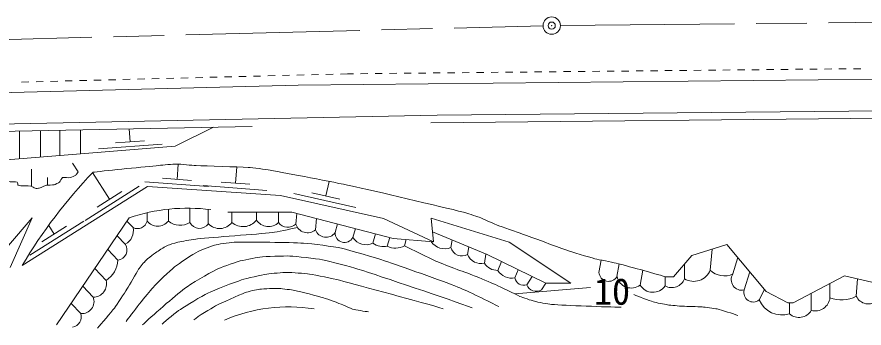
# Model space of a CAD drawing. Units: millimetres, scale not verified. Extents: x 40000 to 680000, y 20000 to 380000.
# Drawn here: x 129314 to 187751, y 271532 to 293001 of the extents above; entities that cross this region are included whole.
import ezdxf
from ezdxf.enums import TextEntityAlignment as Align

# ---------------------------------------------------------------- set-up
doc = ezdxf.new("R2010")
doc.units = ezdxf.units.MM
doc.header["$LTSCALE"] = 1000
doc.header["$PDMODE"] = 32
doc.header["$PDSIZE"] = 500
doc.linetypes.add('CHAIN', pattern=[18.5, 12, -1.5, 3.5, -1.5])
for name, color, linetype, lineweight in [('M-BGD', 7, 'Continuous', 13), ('M-BMK', 2, 'CHAIN', 13), ('M-WORK', 1, 'Continuous', 13)]:
    doc.layers.add(name, color=color, linetype=linetype, lineweight=lineweight)
doc.styles.add('ＭＳ ゴシック', font='')
doc.styles.get('ＭＳ ゴシック').set_extended_font_data('MS Gothic')

msp = doc.modelspace()

# ---------------------------------------------------------------- linework, layer by layer
at = {"layer": 'M-BGD'}
msp.add_circle((166204, 292401), 600, dxfattribs=at)
msp.add_point((166204, 292401), dxfattribs=at)
at = {"layer": 'M-BMK'}
for p, q in [((166804, 292407), (222036, 292961)), ((66999, 289885), (165604, 292386))]:
    msp.add_line(p, q, dxfattribs=at)
at = {"layer": 'M-WORK'}
for p, q in [((171019, 289265), (171519, 289270)), ((172019, 289275), (172519, 289280)), ((173019, 289285), (173519, 289290)), ((174019, 289295), (174519, 289300)), ((175019, 289305), (175519, 289310)), ((176019, 289315), (176519, 289320)), ((177019, 289325), (177519, 289330)), ((178018, 289335), (178518, 289340)), ((179018, 289345), (179518, 289350)), ((180018, 289355), (180518, 289360)), ((181018, 289366), (181518, 289371)), ((182018, 289376), (182518, 289381)), ((183018, 289386), (183518, 289391)), ((184018, 289396), (184518, 289401)), ((185018, 289406), (185518, 289411)), ((186018, 289416), (186518, 289421)), ((187018, 289426), (187518, 289431)), ((136629, 288683), (137129, 288696)), ((137629, 288708), (138129, 288721)), ((138628, 288734), (139128, 288746)), ((139628, 288759), (140128, 288772)), ((140628, 288784), (141128, 288797)), ((141627, 288810), (142127, 288822)), ((142627, 288835), (143127, 288848)), ((143627, 288860), (144127, 288873)), ((144626, 288886), (145126, 288898)), ((145626, 288911), (146126, 288924)), ((146626, 288936), (147126, 288949)), ((147625, 288962), (148125, 288975)), ((148625, 288987), (149125, 289000)), ((148712, 288296), (219345, 289004)), ((149625, 289013), (150125, 289025)), ((150624, 289038), (151124, 289051)), ((151624, 289063), (152112, 289076)), ((152112, 289076), (152520, 289080)), ((153020, 289085), (153520, 289090)), ((154020, 289095), (154520, 289100)), ((155020, 289105), (155520, 289110)), ((156020, 289115), (156520, 289120)), ((157020, 289125), (157520, 289130)), ((158019, 289135), (158519, 289140)), ((159019, 289145), (159519, 289150)), ((160019, 289155), (160519, 289160)), ((161019, 289165), (161519, 289170)), ((162019, 289175), (162519, 289180)), ((163019, 289185), (163519, 289190)), ((164019, 289195), (164519, 289200)), ((165019, 289205), (165519, 289210)), ((166019, 289215), (166519, 289220)), ((167019, 289225), (167519, 289230)), ((168019, 289235), (168519, 289240)), ((169019, 289245), (169519, 289250)), ((170019, 289255), (170519, 289260)), ((66681, 286215), (148712, 288296)), ((129631, 288505), (130131, 288518)), ((130631, 288531), (131131, 288543)), ((131631, 288556), (132130, 288569)), ((132630, 288581), (133130, 288594)), ((133630, 288607), (134130, 288620)), ((134630, 288632), (135129, 288645)), ((135629, 288658), (136129, 288670)), ((158298, 286220), (214702, 286786)), ((158298, 286220), (78117, 284588)), ((157877, 285703), (214281, 286269)), ((145544, 285447), (78158, 284076)), ((132279, 285177), (132279, 283443)), ((133696, 285206), (133696, 283557)), ((137118, 284393), (137056, 285274)), ((129498, 285121), (129498, 283219)), ((130930, 285150), (130930, 283334)), ((139335, 284217), (134946, 283910)), ((138115, 284463), (136120, 284323)), ((133143, 282922), (133538, 282322)), ((140360, 281792), (140440, 282846)), ((130330, 282502), (130330, 281300)), ((135703, 280417), (134536, 282263)), ((144388, 281527), (144472, 282648)), ((131415, 281921), (131415, 281399)), ((141358, 281717), (139363, 281867)), ((137739, 281314), (134020, 278963)), ((142529, 281298), (138142, 281628)), ((146557, 281033), (142169, 281363)), ((145385, 281452), (143391, 281602)), ((150623, 280650), (150847, 281652)), ((136548, 280951), (134858, 279883)), ((152698, 279848), (148404, 280808)), ((151599, 280432), (149647, 280868)), ((138287, 278908), (138287, 279488)), ((139760, 278908), (139760, 279735)), ((141242, 278813), (141242, 279804)), ((142517, 278731), (142517, 279723)), ((144145, 278814), (144145, 279540)), ((145831, 278971), (145831, 279540)), ((147366, 278814), (147366, 279540)), ((148619, 279448), (148552, 278707)), ((133920, 278914), (130201, 276563)), ((137067, 279141), (132038, 271749)), ((136902, 278899), (137321, 278469)), ((149977, 279096), (149906, 278307)), ((132729, 278552), (131039, 277483)), ((131884, 278017), (131503, 278620)), ((151429, 278719), (151260, 278119)), ((152666, 278398), (152489, 277773)), ((136218, 277893), (136784, 277311)), ((154058, 278037), (153873, 277383)), ((155034, 277784), (154864, 277184)), ((156161, 277648), (156039, 277215)), ((159328, 277614), (159246, 277086)), ((160479, 277134), (160397, 276606)), ((135573, 276946), (136278, 276222)), ((161660, 276642), (161561, 276006)), ((177267, 276971), (177134, 275529)), ((162735, 276123), (162482, 275515)), ((169616, 276221), (169465, 275371)), ((170862, 275955), (170708, 275090)), ((175368, 275951), (175368, 274935)), ((179043, 276393), (178707, 275264)), ((134679, 275631), (135468, 274821)), ((163900, 275554), (163665, 274989)), ((172483, 275516), (172303, 274501)), ((179868, 275411), (179485, 274159)), ((164852, 275089), (164480, 274518)), ((174027, 275077), (174027, 274439)), ((187306, 274920), (187217, 273728)), ((133850, 274412), (134573, 273669)), ((168883, 274328), (163651, 273887)), ((165810, 274622), (165510, 274162)), ((180894, 274189), (180515, 273478)), ((185401, 274612), (185401, 273622)), ((184112, 273939), (184112, 272749)), ((133050, 273237), (133730, 272539)), ((182611, 273281), (182611, 272509))]:
    msp.add_line(p, q, dxfattribs=at)
for points in [[(113495, 283761), (125836, 283957), (128326, 283124), (140225, 284083), (142883, 285393)], [(129680, 275859), (138322, 281289), (147496, 280685), (154598, 279093), (158041, 277493), (157899, 279122), (163268, 277464), (167532, 274622), (165810, 274622), (161747, 276605), (157981, 278176)], [(158041, 277493), (155273, 277722), (148266, 279540), (143869, 279540)], [(128735, 277222), (130364, 279134), (128857, 275711)], [(192142, 273808), (186391, 275130), (182854, 273281), (182492, 273281), (181004, 274057), (178289, 277291), (175881, 276536), (174601, 275077), (174027, 275077)]]:
    msp.add_lwpolyline(points, dxfattribs=at)
for centre, radius, start, end in [((160923, 257214), 36383, 136.43046, 149.1723), ((141085, 267322), 12483, 82.66119, 108.7761), ((137633, 279064), 672, 242.31885, 346.6253), ((139023, 279499), 944, 218.7349, 321.2651), ((140569, 279916), 1292, 231.21611, 301.3972), ((141904, 279152), 744, 207.1528, 325.53394), ((143295, 279474), 1075, 223.6719, 322.1819), ((144912, 279705), 1176, 229.23174, 321.37891), ((146666, 279553), 1017, 214.86537, 313.48147), ((148005, 279266), 782, 215.23362, 314.42444), ((136300, 278239), 1047, 297.56707, 12.67627), ((149363, 278960), 849, 197.30038, 309.79229), ((150633, 278574), 775, 200.16241, 324.0201), ((151918, 278101), 658, 178.3986, 330.12087), ((153410, 278391), 1109, 213.86297, 294.6565), ((136209, 276917), 698, 275.69692, 34.45077), ((154589, 278380), 1228, 234.35561, 282.9858), ((155424, 278246), 1200, 242.21362, 300.84986), ((158822, 278114), 1111, 213.22649, 292.38451), ((160016, 277313), 803, 196.40703, 298.30482), ((161327, 276981), 1002, 201.98585, 283.49647), ((134538, 276293), 1741, 302.26408, 357.66292), ((162434, 276535), 1021, 211.1778, 272.69069), ((163459, 276118), 1148, 211.70788, 280.36535), ((170130, 275422), 667, 184.37845, 330.12459), ((176004, 275968), 1213, 238.37034, 338.77705), ((178118, 276564), 1428, 226.47377, 294.3892), ((179316, 274866), 727, 146.83539, 283.47549), ((134580, 274587), 918, 269.56089, 14.75091), ((164267, 275090), 610, 189.46853, 290.48477), ((171691, 275297), 1004, 191.91758, 307.56123), ((174482, 275270), 947, 241.26754, 339.31943), ((165148, 274784), 719, 201.63548, 300.17528), ((173185, 275022), 1024, 210.56016, 325.33028), ((180103, 273974), 645, 163.34103, 309.71239), ((133806, 273362), 826, 264.70853, 21.82316), ((184377, 273745), 1031, 255.13571, 353.12354), ((186191, 275683), 2208, 249.01134, 297.68542), ((188036, 274098), 899, 204.26624, 314.25944), ((148033, 262098), 10901, 80.63537, 113.76583), ((182099, 274154), 1723, 203.08117, 287.29333), ((132989, 272341), 767, 282.53412, 14.93571), ((183263, 273248), 985, 228.62366, 329.53115)]:
    msp.add_arc(centre, radius, start, end, dxfattribs=at)
for points, knots in [([(174027, 275077), (173719, 275167), (172792, 275430), (172483, 275516), (172115, 275617), (171012, 275922), (170641, 276012), (170350, 276082), (169466, 276242), (169177, 276318), (168772, 276426), (167568, 276797), (167170, 276932), (166571, 277137), (164791, 277803), (164196, 278018), (163837, 278148), (162757, 278519), (162401, 278656), (162157, 278750), (161442, 279082), (161197, 279175), (160984, 279257), (160333, 279475), (160111, 279529), (158561, 279910), (153903, 281009), (152343, 281347), (151237, 281588), (147900, 282225), (146786, 282424), (146482, 282478), (145563, 282594), (145256, 282613), (144539, 282658), (142384, 282711), (141667, 282745), (141400, 282758), (140603, 282848), (140335, 282849), (140089, 282850), (139353, 282778), (139108, 282755), (138217, 282669), (135545, 282397), (134655, 282301), (134623, 282298), (134592, 282294), (134562, 282291)], [0, 0, 0, 0, 1, 1, 1, 2, 2, 2, 3, 3, 3, 4, 4, 4, 5, 5, 5, 6, 6, 6, 7, 7, 7, 8, 8, 8, 9, 9, 9, 10, 10, 10, 11, 11, 11, 12, 12, 12, 13, 13, 13, 14, 14, 14, 15, 15, 15, 16, 16, 16, 16]), ([(127904, 282454), (127930, 282346), (128097, 282050), (128176, 281971), (128266, 281882), (128598, 281680), (128719, 281641), (128836, 281603), (129217, 281637), (129332, 281594), (129374, 281578), (129360, 281394), (129403, 281381), (129571, 281333), (130102, 281351), (130273, 281321), (130339, 281309), (130509, 281191), (130575, 281176), (130629, 281164), (130797, 281177), (130852, 281188), (130910, 281201), (131074, 281275), (131129, 281297), (131175, 281315), (131309, 281385), (131358, 281393), (131460, 281410), (131775, 281393), (131876, 281417), (131957, 281437), (132185, 281556), (132249, 281610), (132306, 281658), (132397, 281883), (132466, 281911), (132564, 281951), (132892, 281892), (132996, 281911), (133076, 281926), (133306, 282027), (133369, 282080), (133412, 282116), (133495, 282238), (133538, 282322)], [0, 0, 0, 0, 1, 1, 1, 2, 2, 2, 3, 3, 3, 4, 4, 4, 5, 5, 5, 6, 6, 6, 7, 7, 7, 8, 8, 8, 9, 9, 9, 10, 10, 10, 11, 11, 11, 12, 12, 12, 13, 13, 13, 14, 14, 14, 15, 15, 15, 15]), ([(134878, 271532), (135124, 271795), (135820, 272623), (136036, 272910), (136226, 273162), (136736, 273956), (136903, 274222), (137070, 274492), (137530, 275327), (137705, 275592), (137794, 275726), (138105, 276098), (138218, 276212), (138313, 276308), (138632, 276555), (138741, 276634), (138865, 276724), (139250, 276977), (139382, 277056), (139469, 277108), (139741, 277250), (139837, 277285), (139978, 277337), (140415, 277457), (140562, 277487), (140802, 277538), (141526, 277665), (141770, 277689), (142800, 277793), (145902, 278003), (146930, 278128), (147265, 278168), (148121, 278341), (148667, 278473)], [0, 0, 0, 0, 1, 1, 1, 2, 2, 2, 3, 3, 3, 4, 4, 4, 5, 5, 5, 6, 6, 6, 7, 7, 7, 8, 8, 8, 9, 9, 9, 10, 10, 10, 11, 11, 11, 11]), ([(136849, 271991), (137193, 272480), (138307, 273888), (138704, 274336), (138977, 274642), (139868, 275496), (140188, 275752), (140491, 275994), (141465, 276633), (141807, 276815), (142045, 276940), (142808, 277212), (143069, 277277), (143336, 277343), (144159, 277457), (144435, 277462), (145366, 277479), (148162, 277443), (149093, 277388), (149620, 277357), (151194, 277146), (151710, 277034), (152314, 276903), (154092, 276369), (154678, 276174), (155698, 275833), (158740, 274757), (159738, 274356), (160316, 274124), (162004, 273315), (162548, 273010)], [0, 0, 0, 0, 1, 1, 1, 2, 2, 2, 3, 3, 3, 4, 4, 4, 5, 5, 5, 6, 6, 6, 7, 7, 7, 8, 8, 8, 9, 9, 9, 10, 10, 10, 10]), ([(156039, 277215), (156470, 276992), (157779, 276356), (158221, 276156), (158485, 276036), (159296, 275717), (159567, 275613), (159825, 275514), (160608, 275242), (160865, 275141), (161161, 275024), (162040, 274657), (162329, 274527), (162669, 274373), (163669, 273867), (164012, 273721), (164205, 273638), (164804, 273435), (165007, 273383), (165240, 273324), (165948, 273181), (166188, 273164), (167148, 273098), (170033, 272981), (170996, 272970)], [0, 0, 0, 0, 1, 1, 1, 2, 2, 2, 3, 3, 3, 4, 4, 4, 5, 5, 5, 6, 6, 6, 7, 7, 7, 8, 8, 8, 8]), ([(160724, 272936), (159156, 273496), (154424, 275097), (152838, 275603), (152355, 275758), (150881, 276146), (150383, 276241), (149939, 276326), (148591, 276481), (148140, 276501), (147725, 276519), (146476, 276474), (146062, 276430), (145761, 276398), (144871, 276208), (144580, 276124), (144262, 276032), (143324, 275699), (143028, 275550), (142578, 275323), (141272, 274555), (140870, 274252), (140260, 273792), (138527, 272286), (137986, 271746)], [0, 0, 0, 0, 1, 1, 1, 2, 2, 2, 3, 3, 3, 4, 4, 4, 5, 5, 5, 6, 6, 6, 7, 7, 7, 8, 8, 8, 8]), ([(139338, 271812), (139570, 272034), (140323, 272642), (140590, 272822), (140953, 273067), (142083, 273742), (142478, 273932), (142931, 274149), (144338, 274698), (144816, 274853), (145157, 274963), (146209, 275195), (146563, 275254), (146839, 275300), (147676, 275372), (147956, 275372), (148264, 275372), (149186, 275300), (149490, 275254), (149910, 275191), (151157, 274935), (151568, 274829), (153004, 274458), (157297, 273282), (158722, 272869)], [0, 0, 0, 0, 1, 1, 1, 2, 2, 2, 3, 3, 3, 4, 4, 4, 5, 5, 5, 6, 6, 6, 7, 7, 7, 8, 8, 8, 8]), ([(141512, 272108), (141800, 272320), (142708, 272891), (143023, 273057), (143418, 273265), (144637, 273820), (145054, 273978), (145249, 274052), (145862, 274189), (146069, 274214), (146337, 274246), (147146, 274272), (147415, 274261), (147629, 274253), (148268, 274164), (148477, 274120), (148878, 274036), (150069, 273741), (150461, 273624), (150735, 273542), (151539, 273232), (151806, 273128), (151940, 273076), (152328, 272882), (152467, 272845), (152685, 272787), (153353, 272673), (153577, 272656)], [0, 0, 0, 0, 1, 1, 1, 2, 2, 2, 3, 3, 3, 4, 4, 4, 5, 5, 5, 6, 6, 6, 7, 7, 7, 8, 8, 8, 9, 9, 9, 9]), ([(171879, 273840), (172137, 273725), (172931, 273427), (173201, 273344), (173395, 273285), (173992, 273162), (174193, 273132), (174399, 273101), (175023, 273050), (175231, 273038), (175500, 273022), (176309, 273012), (176577, 272990), (176786, 272974), (177412, 272898), (177616, 272849), (177905, 272779), (178756, 272510), (179033, 272400)], [0, 0, 0, 0, 1, 1, 1, 2, 2, 2, 3, 3, 3, 4, 4, 4, 5, 5, 5, 6, 6, 6, 6])]:
    msp.add_open_spline(points, degree=3, knots=knots, dxfattribs=at)

# ---------------------------------------------------------------- texts
at = {"layer": 'M-WORK', "style": 'ＭＳ ゴシック'}
msp.add_text('10', height=1833, rotation=359.998, dxfattribs=at).set_placement((170365, 272590), align=Align.BOTTOM_CENTER)

doc.saveas('drawing.dxf')
